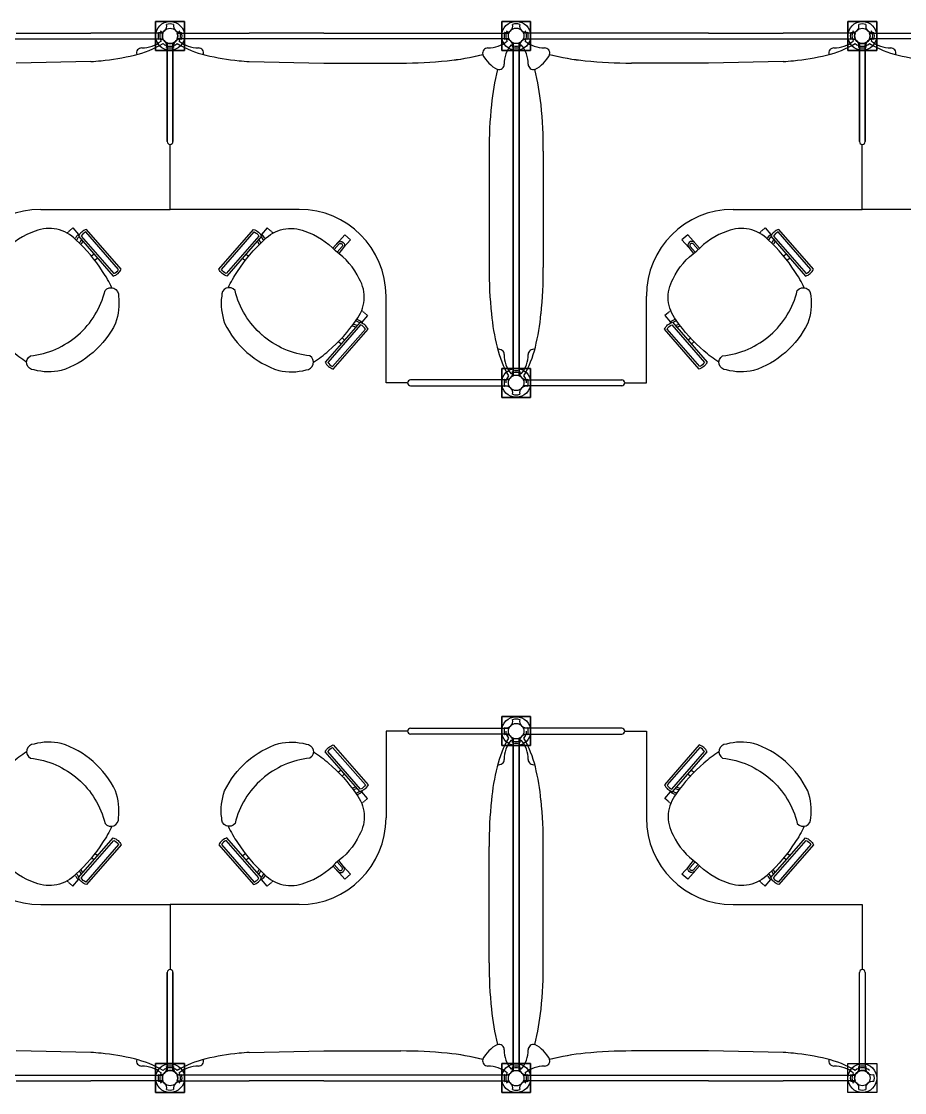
# Model space of a CAD drawing. Header units: centimetres. Extents: x 534 to 2907, y -1306 to 581.
# Drawn here: x 2030.4 to 2435.9, y -698.8 to -206.8 of the extents above; entities that cross this region are included whole.
import ezdxf

# ---------------------------------------------------------------- set-up
doc = ezdxf.new("R2010")
doc.units = ezdxf.units.CM
doc.linetypes.add('CACHE', pattern=[0.375, 0.25, -0.125])
doc.layers.add('layer_1', color=175, linetype='Continuous')
doc.layers.add('layer_2', color=251, linetype='Continuous')

msp = doc.modelspace()

# ---------------------------------------------------------------- linework, layer by layer
at = {"layer": 'layer_1'}
for p, q in [((1942.95, -214.75), (2062.28, -214.75)), ((2095.34, -212.1), (2062.24, -212.1)), ((2062.24, -214.75), (2095.34, -214.75)), ((2101.89, -212.1), (2134.99, -212.1)), ((2134.99, -214.75), (2101.89, -214.75)), ((2254.28, -214.75), (2134.95, -214.75)), ((2169.25, -212.1), (2254.28, -212.1)), ((2345.85, -212.1), (2260.83, -212.1)), ((2260.83, -214.75), (2380.16, -214.75)), ((2413.22, -212.1), (2380.12, -212.1)), ((2380.12, -214.75), (2413.22, -214.75)), ((2419.77, -212.1), (2452.87, -212.1)), ((2452.87, -214.75), (2419.77, -214.75)), ((2097.29, -261.95), (2097.29, -216.66)), ((2097.29, -216.66), (2097.29, -261.95)), ((2099.94, -216.66), (2099.94, -261.95)), ((2099.94, -261.95), (2099.94, -216.66)), ((2256.23, -369.5), (2256.23, -216.66)), ((2256.23, -216.66), (2256.23, -369.5)), ((2258.88, -216.66), (2258.88, -369.5)), ((2258.88, -369.5), (2258.88, -216.66)), ((2415.17, -261.95), (2415.17, -216.66)), ((2415.17, -216.66), (2415.17, -261.95)), ((2417.82, -216.66), (2417.82, -261.95)), ((2417.82, -261.95), (2417.82, -216.66)), ((2098.61, -293.1), (2098.61, -263.27)), ((2098.61, -293.1), (2098.61, -263.27)), ((2416.49, -293.1), (2416.49, -263.27)), ((2416.49, -293.1), (2416.49, -263.27)), ((2039.27, -293.1), (2098.61, -293.1)), ((2157.95, -293.1), (2098.61, -293.1)), ((2357.15, -293.1), (2416.49, -293.1)), ((2475.83, -293.1), (2416.49, -293.1)), ((2063.71, -313.65), (2062.59, -314.63)), ((2133.52, -313.65), (2134.64, -314.63)), ((2381.59, -313.65), (2380.46, -314.63)), ((2065.28, -315.45), (2064.07, -316.51)), ((2131.95, -315.45), (2133.16, -316.51)), ((2383.16, -315.45), (2381.95, -316.51)), ((2197.79, -372.78), (2197.79, -332.94)), ((2317.31, -372.78), (2317.31, -332.94)), ((2177.12, -354.94), (2175.91, -353.88)), ((2178.69, -353.14), (2177.57, -352.16)), ((2336.41, -353.14), (2337.54, -352.16)), ((2337.98, -354.94), (2339.19, -353.88)), ((2254.32, -371.45), (2209.03, -371.45)), ((2260.79, -371.45), (2306.08, -371.45)), ((2209.03, -374.1), (2254.32, -374.1)), ((2306.08, -374.1), (2260.79, -374.1)), ((2197.79, -532.78), (2197.79, -572.62)), ((2209.03, -531.45), (2254.32, -531.45)), ((2254.32, -534.1), (2209.03, -534.1)), ((2256.23, -536.05), (2256.23, -688.9)), ((2256.23, -688.9), (2256.23, -536.05)), ((2258.88, -688.9), (2258.88, -536.05)), ((2258.88, -536.05), (2258.88, -688.9)), ((2306.08, -531.45), (2260.79, -531.45)), ((2260.79, -534.1), (2306.08, -534.1)), ((2317.31, -532.78), (2317.31, -572.62)), ((2177.12, -550.62), (2175.91, -551.68)), ((2337.98, -550.62), (2339.19, -551.68)), ((2178.69, -552.42), (2177.57, -553.4)), ((2336.41, -552.42), (2337.54, -553.4)), ((2065.28, -590.11), (2064.07, -589.05)), ((2131.95, -590.11), (2133.16, -589.05)), ((2383.16, -590.11), (2381.95, -589.05)), ((2063.71, -591.9), (2062.59, -590.92)), ((2133.52, -591.9), (2134.64, -590.92)), ((2381.59, -591.9), (2380.46, -590.92)), ((2039.27, -612.46), (2098.61, -612.46)), ((2157.95, -612.46), (2098.61, -612.46)), ((2098.61, -612.46), (2098.61, -642.28)), ((2098.61, -612.46), (2098.61, -642.28)), ((2357.15, -612.46), (2416.49, -612.46)), ((2416.49, -612.46), (2416.49, -642.28)), ((2097.29, -643.61), (2097.29, -688.9)), ((2097.29, -688.9), (2097.29, -643.61)), ((2099.94, -688.9), (2099.94, -643.61)), ((2099.94, -643.61), (2099.94, -688.9)), ((2415.17, -688.9), (2415.17, -643.61)), ((2417.82, -643.61), (2417.82, -688.9)), ((1942.95, -690.81), (2062.28, -690.81)), ((2062.24, -690.81), (2095.34, -690.81)), ((2095.34, -693.46), (2062.24, -693.46)), ((2134.99, -690.81), (2101.89, -690.81)), ((2101.89, -693.46), (2134.99, -693.46)), ((2254.28, -690.81), (2134.95, -690.81)), ((2169.25, -693.46), (2254.28, -693.46)), ((2260.83, -690.81), (2380.16, -690.81)), ((2345.85, -693.46), (2260.83, -693.46)), ((2380.12, -690.81), (2413.22, -690.81)), ((2413.22, -693.46), (2380.12, -693.46))]:
    msp.add_line(p, q, dxfattribs=at)
at = {"layer": 'layer_1', "linetype": 'Continuous'}
for p, q in [((2027.97, -212.1), (2062.24, -212.1)), ((2169.25, -212.1), (2134.99, -212.1)), ((2345.85, -212.1), (2380.12, -212.1)), ((2207.7, -372.78), (2197.79, -372.78)), ((2307.4, -372.78), (2317.31, -372.78)), ((2207.7, -532.78), (2197.79, -532.78)), ((2307.4, -532.78), (2317.31, -532.78)), ((2027.97, -693.46), (2062.24, -693.46)), ((2169.25, -693.46), (2134.99, -693.46)), ((2345.85, -693.46), (2380.12, -693.46))]:
    msp.add_line(p, q, dxfattribs=at)
for points in [[(2091.99, -220.13), (2091.99, -206.8), (2105.24, -206.8), (2105.24, -220.13)], [(2105.24, -220.13), (2105.24, -206.8), (2091.99, -206.8), (2091.99, -220.13)], [(2250.93, -220.09), (2250.93, -206.76), (2264.18, -206.76), (2264.18, -220.09)], [(2264.18, -220.09), (2264.18, -206.76), (2250.93, -206.76), (2250.93, -220.09)], [(2409.87, -220.13), (2409.87, -206.8), (2423.11, -206.8), (2423.11, -220.13)], [(2423.11, -220.13), (2423.11, -206.8), (2409.87, -206.8), (2409.87, -220.13)], [(2250.93, -379.49), (2250.93, -366.16), (2264.18, -366.16), (2264.18, -379.49)], [(2264.18, -379.49), (2264.18, -366.16), (2250.93, -366.16), (2250.93, -379.49)], [(2250.93, -526.07), (2250.93, -539.4), (2264.18, -539.4), (2264.18, -526.07)], [(2264.18, -526.07), (2264.18, -539.4), (2250.93, -539.4), (2250.93, -526.07)], [(2091.99, -685.43), (2091.99, -698.76), (2105.24, -698.76), (2105.24, -685.43)], [(2105.24, -685.43), (2105.24, -698.76), (2091.99, -698.76), (2091.99, -685.43)], [(2250.93, -685.46), (2250.93, -698.79), (2264.18, -698.79), (2264.18, -685.46)], [(2264.18, -685.46), (2264.18, -698.79), (2250.93, -698.79), (2250.93, -685.46)], [(2423.11, -685.43), (2423.11, -698.76), (2409.87, -698.76), (2409.87, -685.43)]]:
    msp.add_lwpolyline(points, close=True, dxfattribs=at)
at = {"layer": 'layer_1'}
for points in [[(2071.86, -329.1, 0.057489), (2067.6, -321.62, 0.071475), (2055.39, -307.15, 0.311745), (2036.72, -303.14, 0.130308), (2022.6, -312.21)], [(2055.29, -306.18), (2055.85, -305.3, -0.230699), (2057.16, -304.49)], [(2125.37, -329.1, -0.057489), (2129.63, -321.62, -0.071475), (2141.84, -307.15, -0.311745), (2160.5, -303.14, -0.130308), (2174.63, -312.21)], [(2141.94, -306.18), (2141.38, -305.3, 0.230699), (2140.07, -304.49)], [(2389.73, -329.1, 0.057489), (2385.48, -321.62, 0.071475), (2373.27, -307.15, 0.311745), (2354.6, -303.14, 0.130308), (2340.48, -312.21)], [(2373.17, -306.18), (2373.73, -305.3, -0.230699), (2375.04, -304.49)], [(2055.9, -306.88), (2056.61, -305.78, -0.049806), (2056.71, -305.64)], [(2057.89, -307), (2057.16, -308.31, 0.491323)], [(2058.52, -307.71), (2057.78, -309.03, 0.491323)], [(2138.71, -307.71), (2139.45, -309.03, -0.491323)], [(2139.34, -307), (2140.07, -308.31, -0.491323)], [(2141.32, -306.88), (2140.62, -305.78, 0.049806), (2140.52, -305.64)], [(2173.33, -310.87), (2175.65, -308.37, -0.971301), (2178.29, -310.68), (2176.12, -313.31, 0.491323)], [(2173.97, -311.51), (2176.31, -308.98, -0.971301), (2177.6, -310.11), (2175.41, -312.77, 0.491323)], [(2341.77, -310.87), (2339.46, -308.37, 0.971301), (2336.82, -310.68), (2338.98, -313.31, -0.491323)], [(2341.14, -311.51), (2338.8, -308.98, 0.971301), (2337.51, -310.11), (2339.7, -312.77, -0.491323)], [(2373.78, -306.88), (2374.48, -305.78, -0.049806), (2374.59, -305.64)], [(2375.77, -307), (2375.03, -308.31, 0.491323)], [(2376.4, -307.71), (2375.66, -309.03, 0.491323)], [(2032.76, -363.28, -0.057489), (2025.91, -358.06, -0.071475), (2013.2, -344.03, -0.311745), (2011.73, -324.99, -0.130308), (2022.6, -312.2)], [(2164.47, -363.28, 0.057489), (2171.32, -358.06, 0.071475), (2184.03, -344.03, 0.311745), (2185.5, -324.99, 0.130308), (2174.62, -312.2)], [(2350.63, -363.28, -0.057489), (2343.78, -358.06, -0.071475), (2331.08, -344.03, -0.311745), (2329.61, -324.99, -0.130308), (2340.48, -312.2)], [(2056.32, -350.84, 0.155221), (2068.76, -330.4, -0.75956), (2074.92, -332.97, -0.12086), (2073.55, -345.39, -0.103151), (2063.3, -358.77, -0.103151), (2048.67, -367.14, -0.12086), (2036.18, -366.83, -0.75956), (2034.46, -360.39, 0.155221), (2056.38, -350.79)], [(2140.91, -350.84, -0.155221), (2128.46, -330.4, 0.75956), (2122.31, -332.97, 0.12086), (2123.68, -345.39, 0.103151), (2133.92, -358.77, 0.103151), (2148.56, -367.14, 0.12086), (2161.05, -366.83, 0.75956), (2162.77, -360.39, -0.155221), (2140.85, -350.79)], [(2374.2, -350.84, 0.155221), (2386.64, -330.4, -0.75956), (2392.8, -332.97, -0.12086), (2391.43, -345.39, -0.103151), (2381.18, -358.77, -0.103151), (2366.55, -367.14, -0.12086), (2354.06, -366.83, -0.75956), (2352.34, -360.39, 0.155221), (2374.26, -350.79)], [(2185, -343.81), (2185.94, -344.25, -0.22938), (2186.91, -345.44)], [(2330.11, -343.81), (2329.16, -344.25, 0.22938), (2328.19, -345.44)], [(2183.88, -347.21), (2182.5, -346.67, 0.491323)], [(2184.5, -346.49), (2183.13, -345.95, 0.491323)], [(2184.38, -344.52), (2185.57, -345.07, -0.040993), (2185.69, -345.13)], [(2330.72, -344.52), (2329.54, -345.07, 0.040993), (2329.42, -345.13)], [(2330.6, -346.49), (2331.98, -345.95, -0.491323)], [(2331.23, -347.21), (2332.6, -346.67, -0.491323)], [(2056.32, -554.71, -0.155221), (2068.76, -575.15, 0.75956), (2074.92, -572.59, 0.12086), (2073.55, -560.17, 0.103151), (2063.3, -546.78, 0.103151), (2048.67, -538.42, 0.12086), (2036.18, -538.73, 0.75956), (2034.46, -545.17, -0.155221), (2056.38, -554.77)], [(2140.91, -554.71, 0.155221), (2128.46, -575.15, -0.75956), (2122.31, -572.59, -0.12086), (2123.68, -560.17, -0.103151), (2133.92, -546.78, -0.103151), (2148.56, -538.42, -0.12086), (2161.05, -538.73, -0.75956), (2162.77, -545.17, 0.155221), (2140.85, -554.77)], [(2374.2, -554.71, -0.155221), (2386.64, -575.15, 0.75956), (2392.8, -572.59, 0.12086), (2391.43, -560.17, 0.103151), (2381.18, -546.78, 0.103151), (2366.55, -538.42, 0.12086), (2354.06, -538.73, 0.75956), (2352.34, -545.17, -0.155221), (2374.26, -554.77)], [(2032.76, -542.28, 0.057489), (2025.91, -547.5, 0.071475), (2013.2, -561.53, 0.311745), (2011.73, -580.57, 0.130308), (2022.6, -593.35)], [(2164.47, -542.28, -0.057489), (2171.32, -547.5, -0.071475), (2184.03, -561.53, -0.311745), (2185.5, -580.57, -0.130308), (2174.62, -593.35)], [(2350.63, -542.28, 0.057489), (2343.78, -547.5, 0.071475), (2331.08, -561.53, 0.311745), (2329.61, -580.57, 0.130308), (2340.48, -593.35)], [(2183.88, -558.35), (2182.5, -558.89, -0.491323)], [(2184.5, -559.07), (2183.13, -559.61, -0.491323)], [(2184.38, -561.04), (2185.57, -560.49, 0.040993), (2185.69, -560.42)], [(2185, -561.74), (2185.94, -561.3, 0.22938), (2186.91, -560.12)], [(2330.11, -561.74), (2329.16, -561.3, -0.22938), (2328.19, -560.12)], [(2330.72, -561.04), (2329.54, -560.49, -0.040993), (2329.42, -560.42)], [(2330.6, -559.07), (2331.98, -559.61, 0.491323)], [(2331.23, -558.35), (2332.6, -558.89, 0.491323)], [(2071.86, -576.45, -0.057489), (2067.6, -583.94, -0.071475), (2055.39, -598.41, -0.311745), (2036.72, -602.41, -0.130308), (2022.6, -593.35)], [(2125.37, -576.45, 0.057489), (2129.63, -583.94, 0.071475), (2141.84, -598.41, 0.311745), (2160.5, -602.41, 0.130308), (2174.63, -593.35)], [(2389.73, -576.45, -0.057489), (2385.48, -583.94, -0.071475), (2373.27, -598.41, -0.311745), (2354.6, -602.41, -0.130308), (2340.48, -593.35)], [(2173.33, -594.69), (2175.65, -597.18, 0.971301), (2178.29, -594.87), (2176.12, -592.25, -0.491323)], [(2173.97, -594.05), (2176.31, -596.57, 0.971301), (2177.6, -595.44), (2175.41, -592.79, -0.491323)], [(2341.77, -594.69), (2339.46, -597.18, -0.971301), (2336.82, -594.87), (2338.98, -592.25, 0.491323)], [(2341.14, -594.05), (2338.8, -596.57, -0.971301), (2337.51, -595.44), (2339.7, -592.79, 0.491323)], [(2055.29, -599.38), (2055.85, -600.26, 0.230699), (2057.16, -601.06)], [(2055.9, -598.68), (2056.61, -599.78, 0.049806), (2056.71, -599.91)], [(2057.89, -598.56), (2057.16, -597.24, -0.491323)], [(2058.52, -597.84), (2057.78, -596.53, -0.491323)], [(2138.71, -597.84), (2139.45, -596.53, 0.491323)], [(2139.34, -598.56), (2140.07, -597.24, 0.491323)], [(2141.94, -599.38), (2141.38, -600.26, -0.230699), (2140.07, -601.06)], [(2141.32, -598.68), (2140.62, -599.78, -0.049806), (2140.52, -599.91)], [(2373.17, -599.38), (2373.73, -600.26, 0.230699), (2375.04, -601.06)], [(2373.78, -598.68), (2374.48, -599.78, 0.049806), (2374.59, -599.91)], [(2375.77, -598.56), (2375.03, -597.24, -0.491323)], [(2376.4, -597.84), (2375.66, -596.53, -0.491323)]]:
    msp.add_lwpolyline(points, format="xyb", dxfattribs=at)
at = {"layer": 'layer_1', "linetype": 'CACHE'}
for points in [[(2051.46, -304.06), (2051.34, -303.92), (2052.46, -302.94)], [(2145.77, -304.06), (2145.89, -303.92), (2144.77, -302.94)], [(2369.34, -304.06), (2369.22, -303.92), (2370.34, -302.94)], [(2186.53, -339.8), (2186.71, -339.6), (2187.83, -340.58)], [(2328.58, -339.8), (2328.4, -339.6), (2327.28, -340.58)], [(2186.53, -565.75), (2186.71, -565.96), (2187.83, -564.98)], [(2328.58, -565.75), (2328.4, -565.96), (2327.28, -564.98)], [(2051.46, -601.5), (2051.34, -601.64), (2052.46, -602.62)], [(2145.77, -601.5), (2145.89, -601.64), (2144.77, -602.62)], [(2369.34, -601.5), (2369.22, -601.64), (2370.34, -602.62)]]:
    msp.add_lwpolyline(points, dxfattribs=at)
at = {"layer": 'layer_1'}
for points in [[(2052.46, -302.94), (2053.95, -301.64), (2056.59, -304.65)], [(2144.77, -302.94), (2143.27, -301.64), (2140.64, -304.65)], [(2175.12, -308.96), (2178.8, -304.75), (2181.44, -307.05), (2178.28, -310.67)], [(2339.98, -308.96), (2336.3, -304.75), (2333.66, -307.05), (2336.83, -310.67)], [(2370.34, -302.94), (2371.83, -301.64), (2374.47, -304.65)], [(2187.83, -340.58), (2189.32, -341.88), (2186.68, -344.9)], [(2327.28, -340.58), (2325.79, -341.88), (2328.42, -344.9)], [(2187.83, -564.98), (2189.32, -563.67), (2186.68, -560.66)], [(2327.28, -564.98), (2325.79, -563.67), (2328.42, -560.66)], [(2175.12, -596.6), (2178.8, -600.81), (2181.44, -598.5), (2178.28, -594.88)], [(2339.98, -596.6), (2336.3, -600.81), (2333.66, -598.5), (2336.83, -594.88)], [(2052.46, -602.62), (2053.95, -603.92), (2056.59, -600.91)], [(2144.77, -602.62), (2143.27, -603.92), (2140.64, -600.91)], [(2370.34, -602.62), (2371.83, -603.92), (2374.47, -600.91)]]:
    msp.add_lwpolyline(points, dxfattribs=at)
for points in [[(2060.25, -302.27, 0.207753), (2056.57, -305.48), (2072.54, -323.76, 0.207753), (2076.22, -320.54)], [(2136.98, -302.27, -0.207753), (2140.66, -305.48), (2124.69, -323.76, -0.207753), (2121.01, -320.54)], [(2378.12, -302.27, 0.207753), (2374.45, -305.48), (2390.42, -323.76, 0.207753), (2394.1, -320.54)], [(2189.51, -348.19, 0.207753), (2185.83, -344.97), (2169.86, -363.24, 0.207753), (2173.54, -366.46)], [(2325.6, -348.19, -0.207753), (2329.27, -344.97), (2345.24, -363.24, -0.207753), (2341.57, -366.46)], [(2189.51, -557.37, -0.207753), (2185.83, -560.58), (2169.86, -542.31, -0.207753), (2173.54, -539.1)], [(2325.6, -557.37, 0.207753), (2329.27, -560.58), (2345.24, -542.31, 0.207753), (2341.57, -539.1)], [(2060.25, -603.29, -0.207753), (2056.57, -600.07), (2072.54, -581.8, -0.207753), (2076.22, -585.01)], [(2136.98, -603.29, 0.207753), (2140.66, -600.07), (2124.69, -581.8, 0.207753), (2121.01, -585.01)], [(2378.12, -603.29, -0.207753), (2374.45, -600.07), (2390.42, -581.8, -0.207753), (2394.1, -585.01)]]:
    msp.add_lwpolyline(points, format="xyb", close=True, dxfattribs=at)
at = {"layer": 'layer_1', "linetype": 'CACHE'}
for points in [[(2054.96, -306.7), (2055.29, -306.18, -0.971301)], [(2055.61, -307.34), (2055.9, -306.88, -0.971301)], [(2057.16, -308.31), (2056.99, -308.61, 0.491323)], [(2057.78, -309.03), (2057.66, -309.26, 0.491323)], [(2139.45, -309.03), (2139.57, -309.26, -0.491323)], [(2140.07, -308.31), (2140.24, -308.61, -0.491323)], [(2141.62, -307.34), (2141.32, -306.88, 0.971301)], [(2142.27, -306.7), (2141.94, -306.18, 0.971301)], [(2372.83, -306.7), (2373.17, -306.18, -0.971301)], [(2373.49, -307.34), (2373.78, -306.88, -0.971301)], [(2375.03, -308.31), (2374.87, -308.61, 0.491323)], [(2375.66, -309.03), (2375.53, -309.26, 0.491323)], [(2183.86, -344.28), (2184.38, -344.52, -0.971301)], [(2184.41, -343.54), (2185, -343.81, -0.971301)], [(2330.7, -343.54), (2330.11, -343.81, 0.971301)], [(2331.25, -344.28), (2330.72, -344.52, 0.971301)], [(2182.5, -346.67), (2182.23, -346.56, 0.491323)], [(2183.13, -345.95), (2182.78, -345.81, 0.491323)], [(2331.98, -345.95), (2332.32, -345.81, -0.491323)], [(2332.6, -346.67), (2332.87, -346.56, -0.491323)], [(2182.5, -558.89), (2182.23, -559, -0.491323)], [(2183.13, -559.61), (2182.78, -559.74, -0.491323)], [(2331.98, -559.61), (2332.32, -559.74, 0.491323)], [(2332.6, -558.89), (2332.87, -559, 0.491323)], [(2183.86, -561.28), (2184.38, -561.04, 0.971301)], [(2184.41, -562.01), (2185, -561.74, 0.971301)], [(2330.7, -562.01), (2330.11, -561.74, -0.971301)], [(2331.25, -561.28), (2330.72, -561.04, -0.971301)], [(2054.96, -598.86), (2055.29, -599.38, 0.971301)], [(2055.61, -598.22), (2055.9, -598.68, 0.971301)], [(2057.16, -597.24), (2056.99, -596.94, -0.491323)], [(2057.78, -596.53), (2057.66, -596.3, -0.491323)], [(2139.45, -596.53), (2139.57, -596.3, 0.491323)], [(2140.07, -597.24), (2140.24, -596.94, 0.491323)], [(2141.62, -598.22), (2141.32, -598.68, -0.971301)], [(2142.27, -598.86), (2141.94, -599.38, -0.971301)], [(2372.83, -598.86), (2373.17, -599.38, 0.971301)], [(2373.49, -598.22), (2373.78, -598.68, 0.971301)], [(2375.03, -597.24), (2374.87, -596.94, -0.491323)], [(2375.66, -596.53), (2375.53, -596.3, -0.491323)]]:
    msp.add_lwpolyline(points, format="xyb", dxfattribs=at)
at = {"layer": 'layer_1'}
for centre, radius, start, end in [((2098.61, -213.42), 3.53, 157.9757, 202.0243), ((2098.61, -213.42), 3.53, 337.9757, 22.0243), ((2416.49, -213.42), 3.53, 157.9757, 202.0243), ((2416.49, -213.42), 3.53, 337.9757, 22.0243), ((2098.61, -213.38), 3.53, 247.9757, 292.0243), ((2098.61, -213.38), 3.53, 247.9757, 292.0243), ((2416.49, -213.38), 3.53, 247.9757, 292.0243), ((2416.49, -213.38), 3.53, 247.9757, 292.0243), ((2098.61, -261.95), 1.32, 180, 0), ((2098.61, -261.95), 1.32, 180, 0), ((2098.61, -261.95), 1.32, 180, 0), ((2098.61, -261.95), 1.32, 180, 0), ((2416.49, -261.95), 1.32, 180, 0), ((2416.49, -261.95), 1.32, 180, 0), ((2416.49, -261.95), 1.32, 180, 0), ((2416.49, -261.95), 1.32, 180, 0), ((2209.03, -372.78), 1.32, 90, 270), ((2306.08, -372.78), 1.32, 270, 90), ((2209.03, -532.78), 1.32, 90, 270), ((2306.08, -532.78), 1.32, 270, 90), ((2098.61, -643.61), 1.32, 0, 180), ((2098.61, -643.61), 1.32, 0, 180), ((2098.61, -643.61), 1.32, 0, 180), ((2098.61, -643.61), 1.32, 0, 180), ((2416.49, -643.61), 1.32, 0, 180), ((2416.49, -643.61), 1.32, 0, 180), ((2098.61, -692.17), 3.53, 67.9757, 112.0243), ((2098.61, -692.17), 3.53, 67.9757, 112.0243), ((2416.49, -692.17), 3.53, 67.9757, 112.0243), ((2098.61, -692.14), 3.53, 157.9757, 202.0243), ((2098.61, -692.14), 3.53, 337.9757, 22.0243), ((2416.49, -692.14), 3.53, 157.9757, 202.0243)]:
    msp.add_arc(centre, radius, start, end, dxfattribs=at)
at = {"layer": 'layer_1', "linetype": 'Continuous'}
for centre, start, end in [((2039.27, -332.94), 90, 180), ((2157.95, -332.94), 0, 90), ((2357.15, -332.94), 90, 180), ((2039.27, -572.62), 180, 270), ((2157.95, -572.62), 270, 0), ((2357.15, -572.62), 180, 270)]:
    msp.add_arc(centre, 39.84, start, end, dxfattribs=at)
at = {"layer": 'layer_2', "linetype": 'Continuous'}
for p, q in [((2062.24, -225.23), (2027.97, -225.87)), ((2134.99, -225.23), (2169.25, -225.87)), ((2169.25, -225.87), (2204.57, -225.87)), ((2169.25, -225.87), (2204.57, -225.87)), ((2345.85, -225.87), (2310.53, -225.87)), ((2345.85, -225.87), (2310.53, -225.87)), ((2380.12, -225.23), (2345.85, -225.87)), ((2245.1, -266.4), (2245.1, -319.8)), ((2270, -266.4), (2270, -319.8)), ((2245.1, -639.16), (2245.1, -585.76)), ((2270, -639.16), (2270, -585.76)), ((2062.24, -680.33), (2027.97, -679.68)), ((2134.99, -680.33), (2169.25, -679.68)), ((2169.25, -679.68), (2204.57, -679.68)), ((2169.25, -679.68), (2204.57, -679.68)), ((2345.85, -679.68), (2310.53, -679.68)), ((2345.85, -679.68), (2310.53, -679.68)), ((2380.12, -680.33), (2345.85, -679.68))]:
    msp.add_line(p, q, dxfattribs=at)
for points in [[(2059.96, -303.45, 0.143707), (2057.78, -305.35), (2072.83, -322.58, 0.143707), (2075.01, -320.67)], [(2137.27, -303.45, -0.143707), (2139.45, -305.35), (2124.4, -322.58, -0.143707), (2122.22, -320.67)], [(2377.83, -303.45, 0.143707), (2375.66, -305.35), (2390.71, -322.58, 0.143707), (2392.89, -320.67)], [(2188.3, -348.05, 0.143707), (2186.12, -346.15), (2171.07, -363.37, 0.143707), (2173.25, -365.28)], [(2326.8, -348.05, -0.143707), (2328.98, -346.15), (2344.04, -363.37, -0.143707), (2341.86, -365.28)], [(2188.3, -557.5, -0.143707), (2186.12, -559.4), (2171.07, -542.18, -0.143707), (2173.25, -540.28)], [(2326.8, -557.5, 0.143707), (2328.98, -559.4), (2344.04, -542.18, 0.143707), (2341.86, -540.28)], [(2059.96, -602.11, -0.143707), (2057.78, -600.2), (2072.83, -582.98, -0.143707), (2075.01, -584.88)], [(2137.27, -602.11, 0.143707), (2139.45, -600.2), (2124.4, -582.98, 0.143707), (2122.22, -584.88)], [(2377.83, -602.11, -0.143707), (2375.66, -600.2), (2390.71, -582.98, -0.143707), (2392.89, -584.88)]]:
    msp.add_lwpolyline(points, format="xyb", close=True, dxfattribs=at)
for centre, radius in [((2098.61, -213.42), 6.62), ((2098.61, -213.42), 6.62), ((2098.61, -213.42), 3.53), ((2098.61, -213.42), 3.53), ((2257.55, -213.38), 6.62), ((2257.55, -213.38), 6.62), ((2257.55, -213.38), 3.53), ((2257.55, -213.38), 3.53), ((2416.49, -213.42), 6.62), ((2416.49, -213.42), 6.62), ((2416.49, -213.42), 3.53), ((2416.49, -213.42), 3.53), ((2257.55, -372.78), 6.62), ((2257.55, -372.78), 6.62), ((2257.55, -372.78, 89.18), 3.53), ((2257.55, -372.78, 89.18), 3.53), ((2257.55, -532.78), 6.62), ((2257.55, -532.78), 6.62), ((2257.55, -532.78, 89.18), 3.53), ((2257.55, -532.78, 89.18), 3.53), ((2098.61, -692.14), 6.62), ((2098.61, -692.14), 6.62), ((2098.61, -692.14), 3.53), ((2098.61, -692.14), 3.53), ((2257.55, -692.17), 6.62), ((2257.55, -692.17), 6.62), ((2257.55, -692.17), 3.53), ((2257.55, -692.17), 3.53), ((2416.49, -692.14), 6.62), ((2416.49, -692.14), 3.53)]:
    msp.add_circle(centre, radius, dxfattribs=at)
for centre, radius, start, end in [((2094.03, -208.84), 3.04, 256.8555, 13.1445), ((2094.03, -208.84), 3.04, 256.8555, 13.1445), ((2098.61, -213.42), 4.77, 150.344, 180), ((2098.61, -213.42), 5.52, 72.8771, 107.1229), ((2098.61, -213.42), 5.52, 72.8771, 107.1229), ((2103.2, -208.84), 3.04, 166.8555, 283.1445), ((2103.2, -208.84), 3.04, 166.8555, 283.1445), ((2098.61, -213.42), 4.77, 0, 29.656), ((2252.97, -208.8), 3.04, 256.8555, 13.1445), ((2252.97, -208.8), 3.04, 256.8555, 13.1445), ((2257.55, -213.38), 4.77, 150.344, 180), ((2257.55, -213.38), 5.52, 72.8771, 107.1229), ((2257.55, -213.38), 5.52, 72.8771, 107.1229), ((2262.14, -208.8), 3.04, 166.8555, 283.1445), ((2262.14, -208.8), 3.04, 166.8555, 283.1445), ((2257.55, -213.38), 4.77, 0, 29.656), ((2411.91, -208.84), 3.04, 256.8555, 13.1445), ((2411.91, -208.84), 3.04, 256.8555, 13.1445), ((2416.49, -213.42), 4.77, 150.344, 180), ((2416.49, -213.42), 5.52, 72.8771, 107.1229), ((2416.49, -213.42), 5.52, 72.8771, 107.1229), ((2421.07, -208.84), 3.04, 166.8555, 283.1445), ((2421.07, -208.84), 3.04, 166.8555, 283.1445), ((2416.49, -213.42), 4.77, 0, 29.656), ((2085.77, -205.33), 13.6, 269.314, 309.7885), ((2098.61, -213.42), 5.52, 162.8771, 197.1229), ((2098.61, -213.42), 5.52, 162.8771, 197.1229), ((2094.03, -218), 3.04, 346.8555, 103.1445), ((2094.03, -218), 3.04, 346.8555, 103.1445), ((2098.61, -213.42), 4.77, 180, 209.656), ((2103.2, -218), 3.04, 76.8555, 193.1445), ((2103.2, -218), 3.04, 76.8555, 193.1445), ((2098.61, -213.42), 4.77, 330.344, 0), ((2111.46, -205.33), 13.6, 230.2115, 270.686), ((2098.61, -213.42), 5.52, 342.8771, 17.1229), ((2098.61, -213.42), 5.52, 342.8771, 17.1229), ((2244.71, -205.33), 13.6, 269.314, 309.8677), ((2257.55, -213.38), 5.52, 162.8771, 197.1229), ((2257.55, -213.38), 5.52, 162.8771, 197.1229), ((2252.97, -217.97), 3.04, 346.8555, 103.1445), ((2252.97, -217.97), 3.04, 346.8555, 103.1445), ((2257.55, -213.38), 4.77, 180, 210.0048), ((2262.14, -217.97), 3.04, 76.8555, 193.1445), ((2262.14, -217.97), 3.04, 76.8555, 193.1445), ((2257.55, -213.38), 4.77, 329.9952, 0), ((2270.4, -205.33), 13.6, 230.1323, 270.686), ((2257.55, -213.38), 5.52, 342.8771, 17.1229), ((2257.55, -213.38), 5.52, 342.8771, 17.1229), ((2403.65, -205.33), 13.6, 269.314, 309.7885), ((2416.49, -213.42), 5.52, 162.8771, 197.1229), ((2416.49, -213.42), 5.52, 162.8771, 197.1229), ((2411.91, -218), 3.04, 346.8555, 103.1445), ((2411.91, -218), 3.04, 346.8555, 103.1445), ((2416.49, -213.42), 4.77, 180, 209.656), ((2421.07, -218), 3.04, 76.8555, 193.1445), ((2421.07, -218), 3.04, 76.8555, 193.1445), ((2416.49, -213.42), 4.77, 330.344, 0), ((2429.34, -205.33), 13.6, 230.2115, 270.686), ((2416.49, -213.42), 5.52, 342.8771, 17.1229), ((2416.49, -213.42), 5.52, 342.8771, 17.1229), ((2070.8, -174.74), 48.84, 283.5271, 300.2344), ((2085.58, -221.31), 2.38, 89.314, 195.6936), ((2098.61, -213.42), 4.77, 227.4869, 270), ((2098.61, -213.42), 4.77, 227.4869, 270), ((2098.61, -213.42), 5.52, 252.8771, 287.1229), ((2098.61, -213.42), 5.52, 252.8771, 287.1229), ((2098.61, -213.42), 4.77, 270, 312.5131), ((2098.61, -213.42), 4.77, 270, 312.5131), ((2126.43, -174.74), 48.84, 239.7656, 256.4729), ((2111.65, -221.31), 2.38, 344.3064, 90.686), ((2244.52, -221.31), 2.38, 89.314, 195.6936), ((2265.64, -226.27), 13.6, 140.0727, 180.686), ((2257.55, -213.38), 4.77, 240.344, 270), ((2257.55, -213.38), 4.77, 240.6355, 270), ((2257.55, -213.38), 5.52, 252.8771, 287.1229), ((2257.55, -213.38), 5.52, 252.8771, 287.1229), ((2257.55, -213.38), 4.77, 270, 299.656), ((2257.55, -213.38), 4.77, 270, 299.3645), ((2249.46, -226.27), 13.6, 359.314, 39.9273), ((2270.59, -221.31), 2.38, 344.3064, 90.686), ((2388.68, -174.74), 48.84, 283.5271, 300.2344), ((2403.45, -221.31), 2.38, 89.314, 195.6936), ((2416.49, -213.42), 4.77, 227.4869, 270), ((2416.49, -213.42), 4.77, 227.4869, 270), ((2416.49, -213.42), 5.52, 252.8771, 287.1229), ((2416.49, -213.42), 5.52, 252.8771, 287.1229), ((2416.49, -213.42), 4.77, 270, 312.5131), ((2416.49, -213.42), 4.77, 270, 312.5131), ((2444.31, -174.74), 48.84, 239.7656, 256.4729), ((2429.53, -221.31), 2.38, 344.3064, 90.686), ((2045.63, -11.03), 214.85, 274.4325, 275.6916), ((2045.63, -11.03), 214.85, 274.4325, 275.6916), ((2055.7, -111.98), 113.39, 275.6916, 283.529), ((2141.53, -111.98), 113.39, 256.471, 264.3084), ((2151.59, -11.03), 214.85, 264.3084, 265.5675), ((2151.59, -11.03), 214.85, 264.3084, 265.5675), ((2204.57, -11.03), 214.85, 270, 275.6916), ((2204.57, -11.03), 214.85, 270, 275.6916), ((2214.8, -113.17), 112.19, 275.6706, 284.1499), ((2214.76, -112.88), 112.49, 275.6759, 284.0508), ((2257.55, -213.42), 17.7, 208.9776, 241.0224), ((2257.55, -213.42), 17.7, 298.9776, 331.0224), ((2300.31, -113.17), 112.19, 255.8501, 264.3294), ((2300.35, -112.88), 112.49, 255.9492, 264.3241), ((2310.53, -11.03), 214.85, 264.3084, 270), ((2310.53, -11.03), 214.85, 264.3084, 270), ((2363.51, -11.03), 214.85, 274.4325, 275.6916), ((2363.51, -11.03), 214.85, 274.4325, 275.6916), ((2373.57, -111.98), 113.39, 275.6916, 283.529), ((2459.41, -111.98), 113.39, 256.471, 264.3084), ((2358.1, -256.22), 112.49, 165.9492, 174.3241), ((2249.66, -226.46), 2.38, 254.3064, 0.686), ((2265.44, -226.46), 2.38, 179.314, 285.6936), ((2157.01, -256.22), 112.49, 5.6759, 14.0508), ((2459.95, -266.4), 214.85, 174.3084, 180), ((2459.95, -266.4), 214.85, 174.3084, 180), ((2055.16, -266.4), 214.85, 0, 5.6916), ((2055.16, -266.4), 214.85, 0, 5.6916), ((2459.95, -319.8), 214.85, 180, 185.6916), ((2055.16, -319.8), 214.85, 354.3084, 0), ((2358.99, -329.86), 113.39, 185.6916, 193.529), ((2156.11, -329.86), 113.39, 346.471, 354.3084), ((2296.24, -344.96), 48.84, 193.5271, 210.2344), ((2249.66, -359.74), 2.38, 359.314, 105.6936), ((2218.87, -344.96), 48.84, 329.7656, 346.4729), ((2265.44, -359.74), 2.38, 74.3064, 180.686), ((2265.64, -359.93), 13.6, 179.314, 219.7885), ((2249.46, -359.93), 13.6, 320.2115, 0.686), ((2252.97, -368.19), 3.04, 256.8555, 13.1445), ((2252.97, -368.19), 3.04, 256.8555, 13.1445), ((2257.55, -372.78), 4.77, 90, 119.656), ((2257.55, -372.78), 4.77, 90, 119.656), ((2257.55, -372.78), 5.52, 72.8771, 107.1229), ((2257.55, -372.78), 5.52, 72.8771, 107.1229), ((2257.55, -372.78), 4.77, 60.344, 90), ((2257.55, -372.78), 4.77, 60.344, 90), ((2262.14, -368.19), 3.04, 166.8555, 283.1445), ((2262.14, -368.19), 3.04, 166.8555, 283.1445), ((2257.55, -372.78), 5.52, 162.8771, 197.1229), ((2257.55, -372.78), 5.52, 162.8771, 197.1229), ((2257.55, -372.78), 4.77, 137.4869, 180), ((2257.55, -372.78), 4.77, 0, 42.5131), ((2257.55, -372.78), 5.52, 342.8771, 17.1229), ((2257.55, -372.78), 5.52, 342.8771, 17.1229), ((2252.97, -377.36), 3.04, 346.8555, 103.1445), ((2252.97, -377.36), 3.04, 346.8555, 103.1445), ((2257.55, -372.78), 5.52, 252.8771, 287.1229), ((2257.55, -372.78), 5.52, 252.8771, 287.1229), ((2262.14, -377.36), 3.04, 76.8555, 193.1445), ((2262.14, -377.36), 3.04, 76.8555, 193.1445), ((2257.55, -532.78), 5.52, 162.8771, 197.1229), ((2257.55, -532.78), 5.52, 162.8771, 197.1229), ((2252.97, -528.19), 3.04, 256.8555, 13.1445), ((2252.97, -528.19), 3.04, 256.8555, 13.1445), ((2257.55, -532.78), 5.52, 72.8771, 107.1229), ((2257.55, -532.78), 5.52, 72.8771, 107.1229), ((2262.14, -528.19), 3.04, 166.8555, 283.1445), ((2262.14, -528.19), 3.04, 166.8555, 283.1445), ((2257.55, -532.78), 5.52, 342.8771, 17.1229), ((2257.55, -532.78), 5.52, 342.8771, 17.1229), ((2296.24, -560.59), 48.84, 149.7656, 166.4729), ((2252.97, -537.36), 3.04, 346.8555, 103.1445), ((2252.97, -537.36), 3.04, 346.8555, 103.1445), ((2257.55, -532.78), 4.77, 180, 222.5131), ((2262.14, -537.36), 3.04, 76.8555, 193.1445), ((2262.14, -537.36), 3.04, 76.8555, 193.1445), ((2257.55, -532.78), 4.77, 317.4869, 0), ((2218.87, -560.59), 48.84, 13.5271, 30.2344), ((2265.64, -545.62), 13.6, 140.2115, 180.686), ((2257.55, -532.78), 4.77, 240.344, 270), ((2257.55, -532.78), 4.77, 240.344, 270), ((2257.55, -532.78), 5.52, 252.8771, 287.1229), ((2257.55, -532.78), 5.52, 252.8771, 287.1229), ((2257.55, -532.78), 4.77, 270, 299.656), ((2257.55, -532.78), 4.77, 270, 299.656), ((2249.46, -545.62), 13.6, 359.314, 39.7885), ((2249.66, -545.82), 2.38, 254.3064, 0.686), ((2265.44, -545.82), 2.38, 179.314, 285.6936), ((2358.99, -575.7), 113.39, 166.471, 174.3084), ((2156.11, -575.7), 113.39, 5.6916, 13.529), ((2459.95, -585.76), 214.85, 174.3084, 180), ((2055.16, -585.76), 214.85, 0, 5.6916), ((2459.95, -639.16), 214.85, 180, 185.6916), ((2459.95, -639.16), 214.85, 180, 185.6916), ((2055.16, -639.16), 214.85, 354.3084, 0), ((2055.16, -639.16), 214.85, 354.3084, 0), ((2358.1, -649.34), 112.49, 185.6759, 194.0508), ((2157.01, -649.34), 112.49, 345.9492, 354.3241), ((2257.55, -692.14), 17.7, 118.9776, 151.0224), ((2249.66, -679.1), 2.38, 359.314, 105.6936), ((2265.44, -679.1), 2.38, 74.3064, 180.686), ((2257.55, -692.14), 17.7, 28.9776, 61.0224), ((2045.63, -894.53), 214.85, 84.3084, 85.5675), ((2045.63, -894.53), 214.85, 84.3084, 85.5675), ((2055.7, -793.58), 113.39, 76.471, 84.3084), ((2070.8, -730.82), 48.84, 59.7656, 76.4729), ((2085.58, -684.24), 2.38, 164.3064, 270.686), ((2126.43, -730.82), 48.84, 103.5271, 120.2344), ((2111.65, -684.24), 2.38, 269.314, 15.6936), ((2141.53, -793.58), 113.39, 95.6916, 103.529), ((2151.59, -894.53), 214.85, 94.4325, 95.6916), ((2151.59, -894.53), 214.85, 94.4325, 95.6916), ((2204.57, -894.53), 214.85, 84.3084, 90), ((2204.57, -894.53), 214.85, 84.3084, 90), ((2214.8, -792.38), 112.19, 75.8501, 84.3294), ((2214.76, -792.68), 112.49, 75.9492, 84.3241), ((2244.52, -684.24), 2.38, 164.3064, 270.686), ((2265.64, -679.29), 13.6, 179.314, 219.9273), ((2249.46, -679.29), 13.6, 320.0727, 0.686), ((2270.59, -684.24), 2.38, 269.314, 15.6936), ((2300.31, -792.38), 112.19, 95.6706, 104.1499), ((2300.35, -792.68), 112.49, 95.6759, 104.0508), ((2310.53, -894.53), 214.85, 90, 95.6916), ((2310.53, -894.53), 214.85, 90, 95.6916), ((2363.51, -894.53), 214.85, 84.3084, 85.5675), ((2363.51, -894.53), 214.85, 84.3084, 85.5675), ((2373.57, -793.58), 113.39, 76.471, 84.3084), ((2388.68, -730.82), 48.84, 59.7656, 76.4729), ((2403.45, -684.24), 2.38, 164.3064, 270.686), ((2085.77, -700.22), 13.6, 50.2115, 90.686), ((2094.03, -687.55), 3.04, 256.8555, 13.1445), ((2094.03, -687.55), 3.04, 256.8555, 13.1445), ((2098.61, -692.14), 4.77, 90, 132.5131), ((2098.61, -692.14), 4.77, 90, 132.5131), ((2098.61, -692.14), 5.52, 72.8771, 107.1229), ((2098.61, -692.14), 5.52, 72.8771, 107.1229), ((2098.61, -692.14), 4.77, 47.4869, 90), ((2098.61, -692.14), 4.77, 47.4869, 90), ((2103.2, -687.55), 3.04, 166.8555, 283.1445), ((2103.2, -687.55), 3.04, 166.8555, 283.1445), ((2111.46, -700.22), 13.6, 89.314, 129.7885), ((2244.71, -700.22), 13.6, 50.1323, 90.686), ((2252.97, -687.59), 3.04, 256.8555, 13.1445), ((2252.97, -687.59), 3.04, 256.8555, 13.1445), ((2257.55, -692.17), 4.77, 90, 119.656), ((2257.55, -692.17), 4.77, 90, 119.3645), ((2257.55, -692.17), 5.52, 72.8771, 107.1229), ((2257.55, -692.17), 5.52, 72.8771, 107.1229), ((2257.55, -692.17), 4.77, 60.344, 90), ((2257.55, -692.17), 4.77, 60.6355, 90), ((2262.14, -687.59), 3.04, 166.8555, 283.1445), ((2262.14, -687.59), 3.04, 166.8555, 283.1445), ((2270.4, -700.22), 13.6, 89.314, 129.8677), ((2403.65, -700.22), 13.6, 50.2115, 90.686), ((2411.91, -687.55), 3.04, 256.8555, 13.1445), ((2416.49, -692.14), 4.77, 90, 132.5131), ((2416.49, -692.14), 5.52, 72.8771, 107.1229), ((2416.49, -692.14), 4.77, 47.4869, 90), ((2421.07, -687.55), 3.04, 166.8555, 283.1445), ((2098.61, -692.14), 5.52, 162.8771, 197.1229), ((2098.61, -692.14), 5.52, 162.8771, 197.1229), ((2094.03, -696.72), 3.04, 346.8555, 103.1445), ((2094.03, -696.72), 3.04, 346.8555, 103.1445), ((2098.61, -692.14), 4.77, 150.344, 180), ((2098.61, -692.14), 4.77, 180, 209.656), ((2103.2, -696.72), 3.04, 76.8555, 193.1445), ((2103.2, -696.72), 3.04, 76.8555, 193.1445), ((2098.61, -692.14), 4.77, 0, 29.656), ((2098.61, -692.14), 4.77, 330.344, 0), ((2098.61, -692.14), 5.52, 342.8771, 17.1229), ((2098.61, -692.14), 5.52, 342.8771, 17.1229), ((2257.55, -692.17), 5.52, 162.8771, 197.1229), ((2257.55, -692.17), 5.52, 162.8771, 197.1229), ((2252.97, -696.76), 3.04, 346.8555, 103.1445), ((2252.97, -696.76), 3.04, 346.8555, 103.1445), ((2257.55, -692.17), 4.77, 149.9952, 180), ((2257.55, -692.17), 4.77, 180, 209.656), ((2262.14, -696.76), 3.04, 76.8555, 193.1445), ((2262.14, -696.76), 3.04, 76.8555, 193.1445), ((2257.55, -692.17), 4.77, 0, 30.0048), ((2257.55, -692.17), 4.77, 330.344, 0), ((2257.55, -692.17), 5.52, 342.8771, 17.1229), ((2257.55, -692.17), 5.52, 342.8771, 17.1229), ((2416.49, -692.14), 5.52, 162.8771, 197.1229), ((2411.91, -696.72), 3.04, 346.8555, 103.1445), ((2416.49, -692.14), 4.77, 150.344, 180), ((2416.49, -692.14), 4.77, 180, 209.656), ((2421.07, -696.72), 3.04, 76.8555, 193.1445), ((2416.49, -692.14), 5.52, 342.8771, 17.1229), ((2098.61, -692.14), 5.52, 252.8771, 287.1229), ((2098.61, -692.14), 5.52, 252.8771, 287.1229), ((2257.55, -692.17), 5.52, 252.8771, 287.1229), ((2257.55, -692.17), 5.52, 252.8771, 287.1229), ((2416.49, -692.14), 5.52, 252.8771, 287.1229)]:
    msp.add_arc(centre, radius, start, end, dxfattribs=at)

doc.saveas('drawing.dxf')
